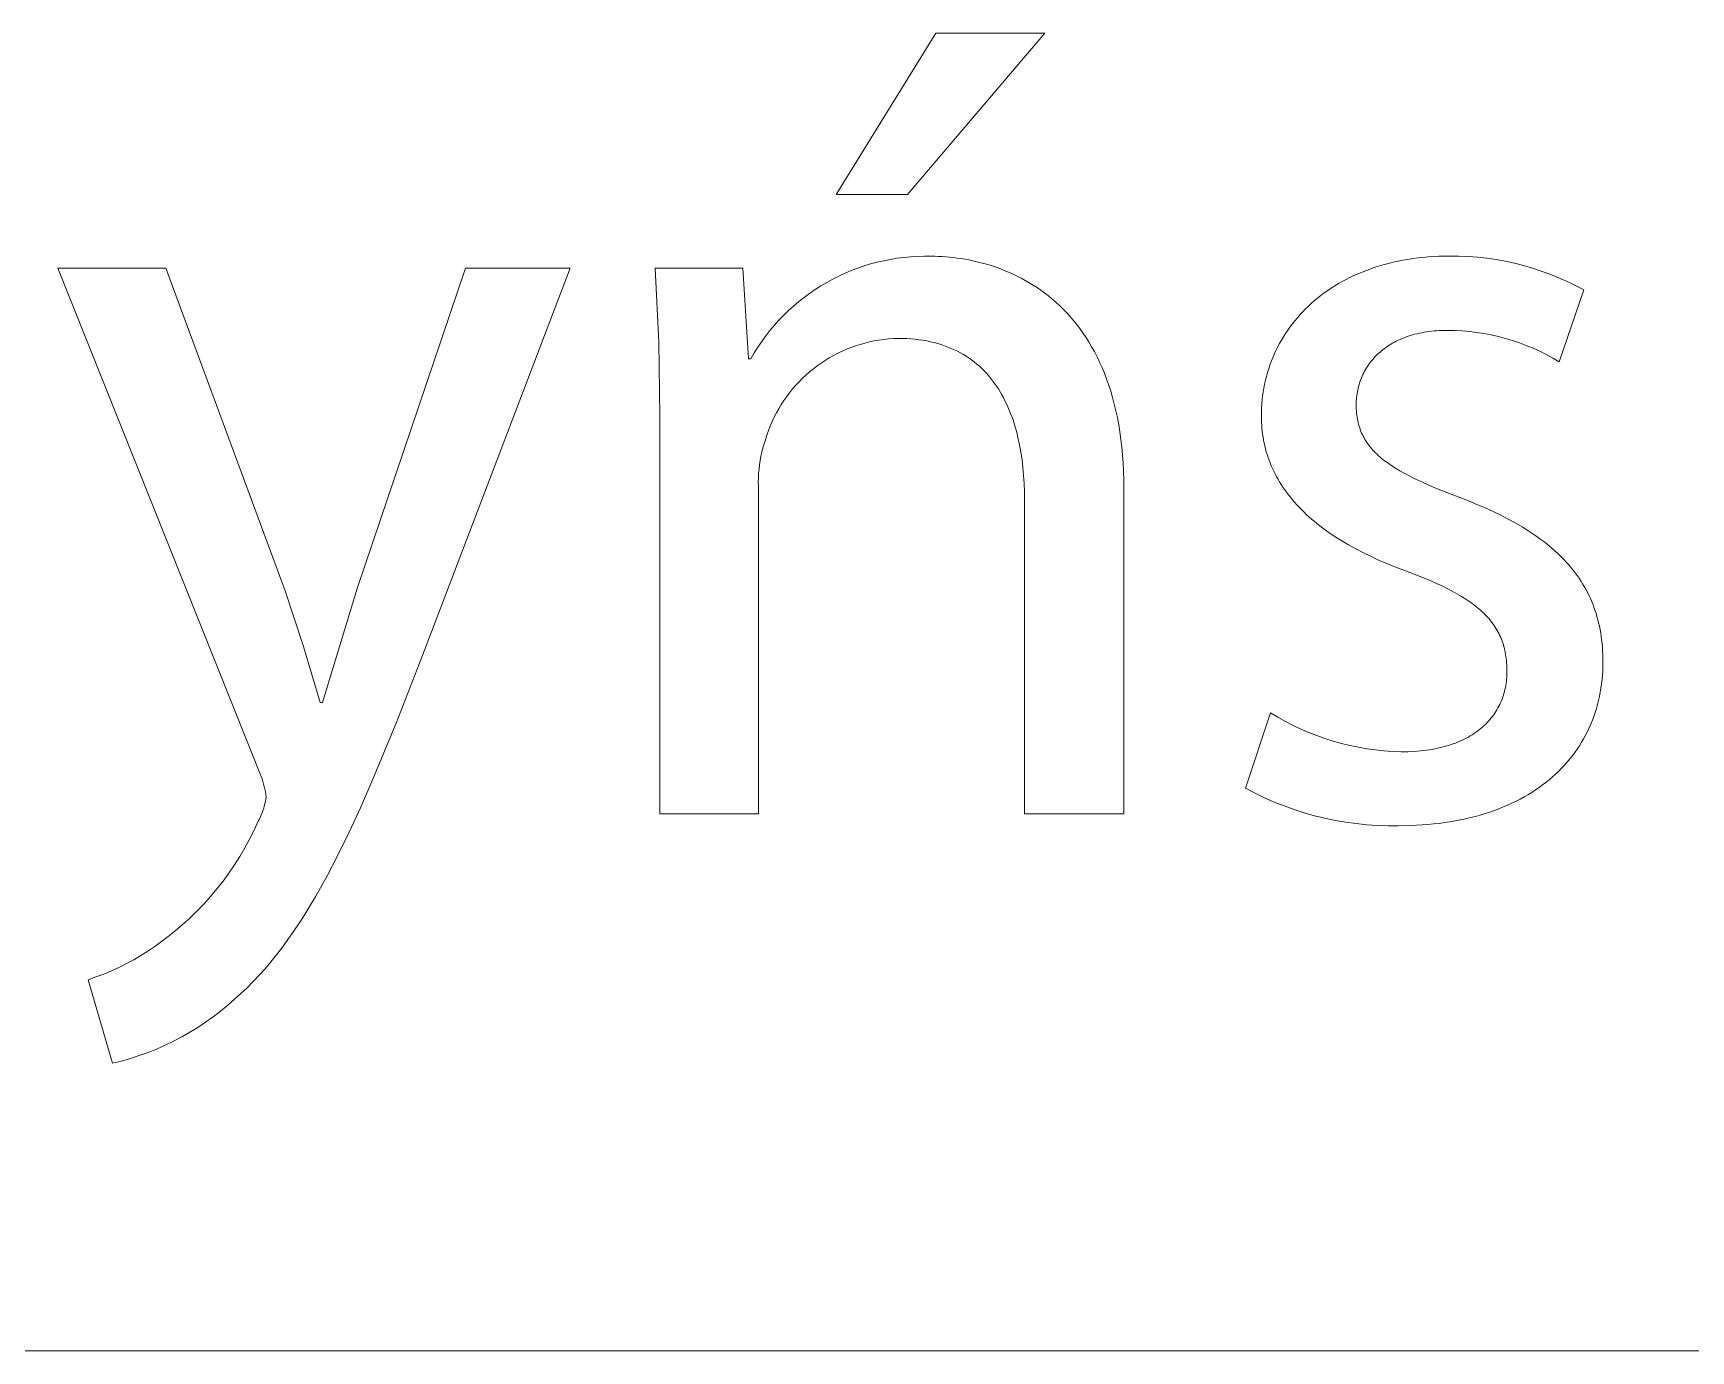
# Model space of a CAD drawing. Header units: millimetres. Extents: x -1656 to 3995, y -637 to 3312.
# Drawn here: x 3167.9 to 3251.1, y -636.5 to -570.4 of the extents above; entities that cross this region are included whole.
import ezdxf

# ---------------------------------------------------------------- set-up
doc = ezdxf.new("R2010")
doc.units = ezdxf.units.MM
doc.header["$MEASUREMENT"] = 0
doc.layers.add('Domyślny', color=7, linetype='Continuous', true_color=0x000000)

msp = doc.modelspace()

# ---------------------------------------------------------------- linework, layer by layer
at = {"layer": 'Domyślny', "color": 18, "lineweight": 15, "true_color": 0x000000}
for p, q in [((3208.238, -578.477), (3213.225, -570.386)), ((3218.701, -570.386), (3211.814, -578.477)), ((3213.225, -570.386), (3218.701, -570.386)), ((3211.814, -578.477), (3208.238, -578.477)), ((3179.265, -607.438), (3169.159, -582.184)), ((3169.159, -582.184), (3174.579, -582.184)), ((3174.579, -582.184), (3180.582, -598.368)), ((3184.195, -598.255), (3189.633, -582.184)), ((3194.883, -582.184), (3187.431, -601.698)), ((3189.633, -582.184), (3194.883, -582.184)), ((3199.325, -585.89), (3199.149, -582.184)), ((3199.149, -582.184), (3203.553, -582.184)), ((3203.553, -582.184), (3203.835, -586.72)), ((3208.675, -582.432), (3208.99, -582.3)), ((3208.99, -582.3), (3209.309, -582.179)), ((3209.309, -582.179), (3209.633, -582.068)), ((3209.633, -582.068), (3209.96, -581.968)), ((3209.96, -581.968), (3210.29, -581.88)), ((3210.29, -581.88), (3210.623, -581.803)), ((3210.623, -581.803), (3210.958, -581.737)), ((3210.958, -581.737), (3211.295, -581.682)), ((3211.295, -581.682), (3211.634, -581.639)), ((3211.634, -581.639), (3211.975, -581.607)), ((3211.975, -581.607), (3212.316, -581.587)), ((3212.316, -581.587), (3212.657, -581.579)), ((3212.657, -581.579), (3212.999, -581.582)), ((3212.999, -581.582), (3213.178, -581.584)), ((3213.178, -581.584), (3213.36, -581.589)), ((3213.36, -581.589), (3213.544, -581.598)), ((3213.544, -581.598), (3213.731, -581.61)), ((3213.731, -581.61), (3213.92, -581.626)), ((3213.92, -581.626), (3214.112, -581.646)), ((3214.112, -581.646), (3214.305, -581.67)), ((3214.305, -581.67), (3214.501, -581.698)), ((3214.501, -581.698), (3214.698, -581.73)), ((3214.698, -581.73), (3214.896, -581.766)), ((3214.896, -581.766), (3215.096, -581.807)), ((3215.096, -581.807), (3215.296, -581.853)), ((3215.296, -581.853), (3215.498, -581.903)), ((3215.498, -581.903), (3215.7, -581.957)), ((3215.7, -581.957), (3215.903, -582.017)), ((3215.903, -582.017), (3216.106, -582.082)), ((3216.106, -582.082), (3216.309, -582.152)), ((3216.309, -582.152), (3216.513, -582.227)), ((3216.513, -582.227), (3216.716, -582.307)), ((3216.716, -582.307), (3216.918, -582.393)), ((3234.42, -582.458), (3234.628, -582.371)), ((3234.628, -582.371), (3234.84, -582.288)), ((3234.84, -582.288), (3235.056, -582.209)), ((3235.056, -582.209), (3235.275, -582.135)), ((3235.275, -582.135), (3235.499, -582.064)), ((3235.499, -582.064), (3235.726, -581.998)), ((3235.726, -581.998), (3235.958, -581.937)), ((3235.958, -581.937), (3236.193, -581.88)), ((3236.193, -581.88), (3236.431, -581.828)), ((3236.431, -581.828), (3236.674, -581.78)), ((3236.674, -581.78), (3236.92, -581.738)), ((3236.92, -581.738), (3237.169, -581.699)), ((3237.169, -581.699), (3237.423, -581.666)), ((3237.423, -581.666), (3237.679, -581.638)), ((3237.679, -581.638), (3237.94, -581.615)), ((3237.94, -581.615), (3238.204, -581.597)), ((3238.204, -581.597), (3238.471, -581.583)), ((3238.471, -581.583), (3238.742, -581.576)), ((3238.742, -581.576), (3239.017, -581.573)), ((3239.017, -581.573), (3239.485, -581.577)), ((3239.485, -581.577), (3239.952, -581.597)), ((3239.952, -581.597), (3240.419, -581.632)), ((3240.419, -581.632), (3240.884, -581.684)), ((3240.884, -581.684), (3241.348, -581.751)), ((3241.348, -581.751), (3241.808, -581.834)), ((3241.808, -581.834), (3242.266, -581.933)), ((3242.266, -581.933), (3242.72, -582.047)), ((3242.72, -582.047), (3243.17, -582.176)), ((3243.17, -582.176), (3243.615, -582.321)), ((3243.615, -582.321), (3244.055, -582.481)), ((3207.177, -583.25), (3207.465, -583.066)), ((3207.465, -583.066), (3207.759, -582.892)), ((3207.759, -582.892), (3208.059, -582.729)), ((3208.059, -582.729), (3208.365, -582.575)), ((3208.365, -582.575), (3208.675, -582.432)), ((3216.918, -582.393), (3217.121, -582.484)), ((3217.121, -582.484), (3217.322, -582.581)), ((3217.322, -582.581), (3217.522, -582.683)), ((3217.522, -582.683), (3217.722, -582.792)), ((3217.722, -582.792), (3217.92, -582.906)), ((3217.92, -582.906), (3218.116, -583.027)), ((3218.116, -583.027), (3218.311, -583.154)), ((3218.311, -583.154), (3218.504, -583.287)), ((3232.9, -583.297), (3233.075, -583.179)), ((3233.075, -583.179), (3233.255, -583.065)), ((3233.255, -583.065), (3233.439, -582.954)), ((3233.439, -582.954), (3233.627, -582.847)), ((3233.627, -582.847), (3233.819, -582.744)), ((3233.819, -582.744), (3234.016, -582.645)), ((3234.016, -582.645), (3234.216, -582.55)), ((3234.216, -582.55), (3234.42, -582.458)), ((3244.055, -582.481), (3244.489, -582.656)), ((3244.489, -582.656), (3244.918, -582.845)), ((3244.918, -582.845), (3245.339, -583.049)), ((3245.339, -583.049), (3245.753, -583.266)), ((3206.091, -584.078), (3206.351, -583.857)), ((3206.351, -583.857), (3206.62, -583.646)), ((3206.62, -583.646), (3206.895, -583.443)), ((3206.895, -583.443), (3207.177, -583.25)), ((3218.504, -583.287), (3218.695, -583.427)), ((3218.695, -583.427), (3218.884, -583.573)), ((3218.884, -583.573), (3219.07, -583.726)), ((3219.07, -583.726), (3219.254, -583.885)), ((3219.254, -583.885), (3219.435, -584.052)), ((3231.934, -584.078), (3232.085, -583.939)), ((3232.085, -583.939), (3232.239, -583.804)), ((3232.239, -583.804), (3232.398, -583.672)), ((3232.398, -583.672), (3232.561, -583.544)), ((3232.561, -583.544), (3232.728, -583.419)), ((3232.728, -583.419), (3232.9, -583.297)), ((3245.753, -583.266), (3244.511, -586.879)), ((3205.127, -585.046), (3205.355, -584.792)), ((3205.355, -584.792), (3205.592, -584.546)), ((3205.592, -584.546), (3205.838, -584.308)), ((3205.838, -584.308), (3206.091, -584.078)), ((3219.435, -584.052), (3219.613, -584.225)), ((3219.613, -584.225), (3219.787, -584.405)), ((3219.787, -584.405), (3219.959, -584.593)), ((3219.959, -584.593), (3220.127, -584.788)), ((3220.127, -584.788), (3220.291, -584.991)), ((3231.125, -584.972), (3231.249, -584.815)), ((3231.249, -584.815), (3231.377, -584.662)), ((3231.377, -584.662), (3231.51, -584.511)), ((3231.51, -584.511), (3231.647, -584.364)), ((3231.647, -584.364), (3231.788, -584.219)), ((3231.788, -584.219), (3231.934, -584.078)), ((3204.495, -585.853), (3204.696, -585.577)), ((3204.696, -585.577), (3204.907, -585.308)), ((3204.907, -585.308), (3205.127, -585.046)), ((3211.343, -585.703), (3211.101, -585.712)), ((3211.561, -585.706), (3211.343, -585.703)), ((3211.775, -585.714), (3211.561, -585.706)), ((3220.291, -584.991), (3220.452, -585.201)), ((3220.452, -585.201), (3220.608, -585.418)), ((3220.608, -585.418), (3220.761, -585.644)), ((3220.761, -585.644), (3220.908, -585.877)), ((3230.575, -585.793), (3230.676, -585.624)), ((3230.676, -585.624), (3230.781, -585.457)), ((3230.781, -585.457), (3230.891, -585.292)), ((3230.891, -585.292), (3231.006, -585.131)), ((3231.006, -585.131), (3231.125, -584.972)), ((3236.734, -585.671), (3236.633, -585.712)), ((3236.837, -585.632), (3236.734, -585.671)), ((3236.943, -585.595), (3236.837, -585.632)), ((3237.05, -585.561), (3236.943, -585.595)), ((3237.16, -585.528), (3237.05, -585.561)), ((3237.271, -585.497), (3237.16, -585.528)), ((3237.385, -585.469), (3237.271, -585.497)), ((3237.5, -585.442), (3237.385, -585.469)), ((3237.618, -585.418), (3237.5, -585.442)), ((3237.737, -585.396), (3237.618, -585.418)), ((3237.859, -585.376), (3237.737, -585.396)), ((3237.983, -585.358), (3237.859, -585.376)), ((3238.108, -585.342), (3237.983, -585.358)), ((3238.236, -585.329), (3238.108, -585.342)), ((3238.365, -585.318), (3238.236, -585.329)), ((3238.497, -585.31), (3238.365, -585.318)), ((3238.631, -585.304), (3238.497, -585.31)), ((3238.766, -585.3), (3238.631, -585.304)), ((3238.904, -585.299), (3238.766, -585.3)), ((3239.272, -585.305), (3238.904, -585.299)), ((3239.641, -585.324), (3239.272, -585.305)), ((3240.008, -585.355), (3239.641, -585.324)), ((3240.374, -585.399), (3240.008, -585.355)), ((3240.739, -585.456), (3240.374, -585.399)), ((3241.101, -585.525), (3240.739, -585.456)), ((3241.46, -585.607), (3241.101, -585.525)), ((3241.817, -585.7), (3241.46, -585.607)), ((3242.17, -585.807), (3241.817, -585.7)), ((3199.375, -589.599), (3199.325, -585.89)), ((3203.948, -586.72), (3204.12, -586.424)), ((3204.12, -586.424), (3204.303, -586.135)), ((3204.303, -586.135), (3204.495, -585.853)), ((3208.309, -586.448), (3208.094, -586.56)), ((3208.528, -586.343), (3208.309, -586.448)), ((3208.75, -586.246), (3208.528, -586.343)), ((3208.975, -586.157), (3208.75, -586.246)), ((3209.203, -586.075), (3208.975, -586.157)), ((3209.434, -586.002), (3209.203, -586.075)), ((3209.667, -585.936), (3209.434, -586.002)), ((3209.902, -585.878), (3209.667, -585.936)), ((3210.14, -585.829), (3209.902, -585.878)), ((3210.378, -585.787), (3210.14, -585.829)), ((3210.618, -585.754), (3210.378, -585.787)), ((3210.859, -585.729), (3210.618, -585.754)), ((3211.101, -585.712), (3210.859, -585.729)), ((3211.985, -585.727), (3211.775, -585.714)), ((3212.19, -585.746), (3211.985, -585.727)), ((3212.39, -585.769), (3212.19, -585.746)), ((3212.587, -585.798), (3212.39, -585.769)), ((3212.779, -585.832), (3212.587, -585.798)), ((3212.966, -585.87), (3212.779, -585.832)), ((3213.15, -585.914), (3212.966, -585.87)), ((3213.329, -585.962), (3213.15, -585.914)), ((3213.504, -586.015), (3213.329, -585.962)), ((3213.675, -586.073), (3213.504, -586.015)), ((3213.842, -586.135), (3213.675, -586.073)), ((3214.005, -586.202), (3213.842, -586.135)), ((3214.164, -586.273), (3214.005, -586.202)), ((3214.319, -586.348), (3214.164, -586.273)), ((3214.47, -586.428), (3214.319, -586.348)), ((3214.616, -586.512), (3214.47, -586.428)), ((3214.759, -586.601), (3214.616, -586.512)), ((3220.908, -585.877), (3221.052, -586.119)), ((3221.052, -586.119), (3221.19, -586.368)), ((3221.19, -586.368), (3221.323, -586.626)), ((3230.14, -586.676), (3230.218, -586.495)), ((3230.218, -586.495), (3230.3, -586.316)), ((3230.3, -586.316), (3230.387, -586.139)), ((3230.387, -586.139), (3230.478, -585.965)), ((3230.478, -585.965), (3230.575, -585.793)), ((3235.369, -586.532), (3235.302, -586.6)), ((3235.438, -586.466), (3235.369, -586.532)), ((3235.509, -586.402), (3235.438, -586.466)), ((3235.583, -586.339), (3235.509, -586.402)), ((3235.659, -586.278), (3235.583, -586.339)), ((3235.737, -586.218), (3235.659, -586.278)), ((3235.817, -586.159), (3235.737, -586.218)), ((3235.899, -586.103), (3235.817, -586.159)), ((3235.983, -586.048), (3235.899, -586.103)), ((3236.07, -585.994), (3235.983, -586.048)), ((3236.158, -585.943), (3236.07, -585.994)), ((3236.249, -585.893), (3236.158, -585.943)), ((3236.342, -585.845), (3236.249, -585.893)), ((3236.437, -585.799), (3236.342, -585.845)), ((3236.534, -585.754), (3236.437, -585.799)), ((3236.633, -585.712), (3236.534, -585.754)), ((3242.519, -585.925), (3242.17, -585.807)), ((3242.865, -586.055), (3242.519, -585.925)), ((3243.205, -586.197), (3242.865, -586.055)), ((3243.54, -586.351), (3243.205, -586.197)), ((3243.87, -586.516), (3243.54, -586.351)), ((3244.194, -586.692), (3243.87, -586.516)), ((3203.835, -586.72), (3203.948, -586.72)), ((3207.084, -587.226), (3206.896, -587.38)), ((3207.277, -587.079), (3207.084, -587.226)), ((3207.474, -586.939), (3207.277, -587.079)), ((3207.676, -586.806), (3207.474, -586.939)), ((3207.883, -586.679), (3207.676, -586.806)), ((3208.094, -586.56), (3207.883, -586.679)), ((3214.899, -586.693), (3214.759, -586.601)), ((3215.034, -586.79), (3214.899, -586.693)), ((3215.165, -586.89), (3215.034, -586.79)), ((3215.293, -586.994), (3215.165, -586.89)), ((3215.417, -587.103), (3215.293, -586.994)), ((3215.537, -587.214), (3215.417, -587.103)), ((3215.654, -587.33), (3215.537, -587.214)), ((3215.767, -587.449), (3215.654, -587.33)), ((3221.323, -586.626), (3221.452, -586.892)), ((3221.452, -586.892), (3221.575, -587.166)), ((3221.575, -587.166), (3221.692, -587.449)), ((3229.879, -587.42), (3229.937, -587.231)), ((3229.937, -587.231), (3230, -587.044)), ((3230, -587.044), (3230.068, -586.859)), ((3230.068, -586.859), (3230.14, -586.676)), ((3234.751, -587.346), (3234.709, -587.427)), ((3234.796, -587.266), (3234.751, -587.346)), ((3234.844, -587.187), (3234.796, -587.266)), ((3234.893, -587.109), (3234.844, -587.187)), ((3234.945, -587.033), (3234.893, -587.109)), ((3234.999, -586.957), (3234.945, -587.033)), ((3235.055, -586.883), (3234.999, -586.957)), ((3235.113, -586.81), (3235.055, -586.883)), ((3235.174, -586.739), (3235.113, -586.81)), ((3235.237, -586.669), (3235.174, -586.739)), ((3235.302, -586.6), (3235.237, -586.669)), ((3244.511, -586.879), (3244.194, -586.692)), ((3206.202, -588.055), (3206.043, -588.238)), ((3206.367, -587.877), (3206.202, -588.055)), ((3206.538, -587.705), (3206.367, -587.877)), ((3206.714, -587.539), (3206.538, -587.705)), ((3206.896, -587.38), (3206.714, -587.539)), ((3215.876, -587.572), (3215.767, -587.449)), ((3215.982, -587.699), (3215.876, -587.572)), ((3216.084, -587.828), (3215.982, -587.699)), ((3216.183, -587.961), (3216.084, -587.828)), ((3216.278, -588.098), (3216.183, -587.961)), ((3216.37, -588.238), (3216.278, -588.098)), ((3221.692, -587.449), (3221.804, -587.741)), ((3221.804, -587.741), (3221.91, -588.041)), ((3221.91, -588.041), (3222.009, -588.35)), ((3229.663, -588.392), (3229.696, -588.195)), ((3229.696, -588.195), (3229.734, -587.999)), ((3229.734, -587.999), (3229.778, -587.804)), ((3229.778, -587.804), (3229.826, -587.611)), ((3229.826, -587.611), (3229.879, -587.42)), ((3234.426, -588.203), (3234.406, -588.294)), ((3234.448, -588.113), (3234.426, -588.203)), ((3234.473, -588.024), (3234.448, -588.113)), ((3234.5, -587.936), (3234.473, -588.024)), ((3234.529, -587.849), (3234.5, -587.936)), ((3234.56, -587.763), (3234.529, -587.849)), ((3234.594, -587.677), (3234.56, -587.763)), ((3234.63, -587.593), (3234.594, -587.677)), ((3234.668, -587.51), (3234.63, -587.593)), ((3234.709, -587.427), (3234.668, -587.51)), ((3205.474, -589.022), (3205.349, -589.229)), ((3205.606, -588.819), (3205.474, -589.022)), ((3205.746, -588.62), (3205.606, -588.819)), ((3205.891, -588.427), (3205.746, -588.62)), ((3206.043, -588.238), (3205.891, -588.427)), ((3216.458, -588.38), (3216.37, -588.238)), ((3216.543, -588.526), (3216.458, -588.38)), ((3216.625, -588.675), (3216.543, -588.526)), ((3216.703, -588.827), (3216.625, -588.675)), ((3216.778, -588.982), (3216.703, -588.827)), ((3216.85, -589.139), (3216.778, -588.982)), ((3222.009, -588.35), (3222.103, -588.669)), ((3222.103, -588.669), (3222.19, -588.996)), ((3222.19, -588.996), (3222.271, -589.333)), ((3229.58, -589.198), (3229.593, -588.994)), ((3229.593, -588.994), (3229.611, -588.792)), ((3229.611, -588.792), (3229.635, -588.591)), ((3229.635, -588.591), (3229.663, -588.392)), ((3234.332, -588.948), (3234.331, -589.044)), ((3234.336, -588.852), (3234.332, -588.948)), ((3234.342, -588.758), (3234.336, -588.852)), ((3234.35, -588.663), (3234.342, -588.758)), ((3234.36, -588.57), (3234.35, -588.663)), ((3234.373, -588.477), (3234.36, -588.57)), ((3234.389, -588.385), (3234.373, -588.477)), ((3234.406, -588.294), (3234.389, -588.385)), ((3199.375, -609.564), (3199.375, -589.599)), ((3205.121, -589.656), (3205.018, -589.876)), ((3205.231, -589.441), (3205.121, -589.656)), ((3205.349, -589.229), (3205.231, -589.441)), ((3216.919, -589.3), (3216.85, -589.139)), ((3216.984, -589.463), (3216.919, -589.3)), ((3217.046, -589.628), (3216.984, -589.463)), ((3217.105, -589.796), (3217.046, -589.628)), ((3217.161, -589.967), (3217.105, -589.796)), ((3222.271, -589.333), (3222.344, -589.679)), ((3222.344, -589.679), (3222.411, -590.034)), ((3229.57, -589.608), (3229.573, -589.402)), ((3229.572, -589.761), (3229.57, -589.608)), ((3229.577, -589.913), (3229.572, -589.761)), ((3229.573, -589.402), (3229.58, -589.198)), ((3234.331, -589.044), (3234.332, -589.148)), ((3234.332, -589.148), (3234.336, -589.252)), ((3234.336, -589.252), (3234.342, -589.353)), ((3234.342, -589.353), (3234.35, -589.453)), ((3234.35, -589.453), (3234.361, -589.551)), ((3234.361, -589.551), (3234.374, -589.648)), ((3234.374, -589.648), (3234.389, -589.743)), ((3234.389, -589.743), (3234.407, -589.836)), ((3234.407, -589.836), (3234.428, -589.928)), ((3204.754, -590.553), (3204.682, -590.784)), ((3204.834, -590.324), (3204.754, -590.553)), ((3204.922, -590.098), (3204.834, -590.324)), ((3205.018, -589.876), (3204.922, -590.098)), ((3217.214, -590.14), (3217.161, -589.967)), ((3217.264, -590.315), (3217.214, -590.14)), ((3217.311, -590.493), (3217.264, -590.315)), ((3217.355, -590.673), (3217.311, -590.493)), ((3217.435, -591.039), (3217.355, -590.673)), ((3222.411, -590.034), (3222.471, -590.399)), ((3222.471, -590.399), (3222.523, -590.774)), ((3229.585, -590.065), (3229.577, -589.913)), ((3229.597, -590.215), (3229.585, -590.065)), ((3229.613, -590.365), (3229.597, -590.215)), ((3229.632, -590.514), (3229.613, -590.365)), ((3229.654, -590.662), (3229.632, -590.514)), ((3229.68, -590.809), (3229.654, -590.662)), ((3234.428, -589.928), (3234.451, -590.018)), ((3234.451, -590.018), (3234.476, -590.107)), ((3234.476, -590.107), (3234.504, -590.195)), ((3234.504, -590.195), (3234.534, -590.281)), ((3234.534, -590.281), (3234.567, -590.366)), ((3234.567, -590.366), (3234.602, -590.45)), ((3234.602, -590.45), (3234.64, -590.532)), ((3234.64, -590.532), (3234.68, -590.613)), ((3234.68, -590.613), (3234.723, -590.693)), ((3234.723, -590.693), (3234.768, -590.772)), ((3204.502, -591.406), (3204.456, -591.616)), ((3204.555, -591.197), (3204.502, -591.406)), ((3204.615, -590.989), (3204.555, -591.197)), ((3204.682, -590.784), (3204.615, -590.989)), ((3217.503, -591.413), (3217.435, -591.039)), ((3217.559, -591.795), (3217.503, -591.413)), ((3222.523, -590.774), (3222.567, -591.158)), ((3222.567, -591.158), (3222.604, -591.552)), ((3229.709, -590.955), (3229.68, -590.809)), ((3229.742, -591.1), (3229.709, -590.955)), ((3229.778, -591.244), (3229.742, -591.1)), ((3229.818, -591.388), (3229.778, -591.244)), ((3229.861, -591.53), (3229.818, -591.388)), ((3229.907, -591.672), (3229.861, -591.53)), ((3234.768, -590.772), (3234.815, -590.849)), ((3234.815, -590.849), (3234.866, -590.926)), ((3234.866, -590.926), (3234.918, -591.001)), ((3234.918, -591.001), (3234.974, -591.076)), ((3234.974, -591.076), (3235.032, -591.149)), ((3235.032, -591.149), (3235.092, -591.222)), ((3235.092, -591.222), (3235.155, -591.293)), ((3235.155, -591.293), (3235.22, -591.364)), ((3235.22, -591.364), (3235.289, -591.434)), ((3235.289, -591.434), (3235.359, -591.503)), ((3235.359, -591.503), (3235.433, -591.572)), ((3204.358, -592.256), (3204.339, -592.471)), ((3204.384, -592.042), (3204.358, -592.256)), ((3204.416, -591.828), (3204.384, -592.042)), ((3204.456, -591.616), (3204.416, -591.828)), ((3217.605, -592.183), (3217.559, -591.795)), ((3217.64, -592.578), (3217.605, -592.183)), ((3222.604, -591.552), (3222.633, -591.956)), ((3222.633, -591.956), (3222.654, -592.371)), ((3229.957, -591.812), (3229.907, -591.672)), ((3230.011, -591.952), (3229.957, -591.812)), ((3230.068, -592.091), (3230.011, -591.952)), ((3230.129, -592.228), (3230.068, -592.091)), ((3230.193, -592.365), (3230.129, -592.228)), ((3235.433, -591.572), (3235.508, -591.639)), ((3235.508, -591.639), (3235.587, -591.706)), ((3235.587, -591.706), (3235.668, -591.772)), ((3235.668, -591.772), (3235.752, -591.838)), ((3235.752, -591.838), (3235.838, -591.903)), ((3235.838, -591.903), (3235.927, -591.968)), ((3235.927, -591.968), (3236.113, -592.095)), ((3236.113, -592.095), (3236.31, -592.221)), ((3236.31, -592.221), (3236.518, -592.345)), ((3236.518, -592.345), (3236.736, -592.468)), ((3204.327, -592.686), (3204.322, -592.902)), ((3204.322, -592.902), (3204.324, -593.118)), ((3204.324, -593.118), (3204.324, -609.564)), ((3204.339, -592.471), (3204.327, -592.686)), ((3217.665, -592.978), (3217.64, -592.578)), ((3217.68, -593.384), (3217.665, -592.978)), ((3222.654, -592.371), (3222.667, -592.796)), ((3222.667, -592.796), (3222.671, -593.23)), ((3230.261, -592.501), (3230.193, -592.365)), ((3230.332, -592.636), (3230.261, -592.501)), ((3230.406, -592.769), (3230.332, -592.636)), ((3230.485, -592.902), (3230.406, -592.769)), ((3230.566, -593.034), (3230.485, -592.902)), ((3230.652, -593.164), (3230.566, -593.034)), ((3230.74, -593.294), (3230.652, -593.164)), ((3236.736, -592.468), (3236.965, -592.59)), ((3236.965, -592.59), (3237.205, -592.711)), ((3237.205, -592.711), (3237.718, -592.953)), ((3237.718, -592.953), (3238.275, -593.195)), ((3217.685, -593.795), (3217.68, -593.384)), ((3217.685, -609.564), (3217.685, -593.795)), ((3222.671, -593.23), (3222.671, -609.564)), ((3230.833, -593.422), (3230.74, -593.294)), ((3230.929, -593.55), (3230.833, -593.422)), ((3231.028, -593.676), (3230.929, -593.55)), ((3231.131, -593.802), (3231.028, -593.676)), ((3231.238, -593.926), (3231.131, -593.802)), ((3231.348, -594.049), (3231.238, -593.926)), ((3238.275, -593.195), (3238.877, -593.441)), ((3238.877, -593.441), (3239.525, -593.691)), ((3239.525, -593.691), (3239.964, -593.861)), ((3239.964, -593.861), (3240.39, -594.034)), ((3231.462, -594.171), (3231.348, -594.049)), ((3231.58, -594.292), (3231.462, -594.171)), ((3231.701, -594.412), (3231.58, -594.292)), ((3231.825, -594.531), (3231.701, -594.412)), ((3231.953, -594.648), (3231.825, -594.531)), ((3232.085, -594.765), (3231.953, -594.648)), ((3232.221, -594.88), (3232.085, -594.765)), ((3240.39, -594.034), (3240.802, -594.211)), ((3240.802, -594.211), (3241.2, -594.392)), ((3241.2, -594.392), (3241.585, -594.578)), ((3241.585, -594.578), (3241.956, -594.768)), ((3241.956, -594.768), (3242.313, -594.962)), ((3232.36, -594.994), (3232.221, -594.88)), ((3232.649, -595.219), (3232.36, -594.994)), ((3232.952, -595.438), (3232.649, -595.219)), ((3233.27, -595.654), (3232.952, -595.438)), ((3233.603, -595.864), (3233.27, -595.654)), ((3242.313, -594.962), (3242.656, -595.162)), ((3242.656, -595.162), (3242.986, -595.367)), ((3242.986, -595.367), (3243.301, -595.577)), ((3243.301, -595.577), (3243.603, -595.792)), ((3233.95, -596.069), (3233.603, -595.864)), ((3234.312, -596.269), (3233.95, -596.069)), ((3234.689, -596.464), (3234.312, -596.269)), ((3235.081, -596.654), (3234.689, -596.464)), ((3243.603, -595.792), (3243.749, -595.902)), ((3243.749, -595.902), (3243.891, -596.013)), ((3243.891, -596.013), (3244.03, -596.126)), ((3244.03, -596.126), (3244.165, -596.24)), ((3244.165, -596.24), (3244.297, -596.356)), ((3244.297, -596.356), (3244.426, -596.473)), ((3244.426, -596.473), (3244.55, -596.592)), ((3235.487, -596.839), (3235.081, -596.654)), ((3235.909, -597.018), (3235.487, -596.839)), ((3236.345, -597.192), (3235.909, -597.018)), ((3236.796, -597.361), (3236.345, -597.192)), ((3244.55, -596.592), (3244.672, -596.713)), ((3244.672, -596.713), (3244.79, -596.835)), ((3244.79, -596.835), (3244.904, -596.959)), ((3244.904, -596.959), (3245.015, -597.084)), ((3245.015, -597.084), (3245.123, -597.211)), ((3245.123, -597.211), (3245.227, -597.34)), ((3245.227, -597.34), (3245.327, -597.471)), ((3237.461, -597.615), (3236.796, -597.361)), ((3238.074, -597.869), (3237.461, -597.615)), ((3238.361, -597.996), (3238.074, -597.869)), ((3238.636, -598.125), (3238.361, -597.996)), ((3238.899, -598.254), (3238.636, -598.125)), ((3245.327, -597.471), (3245.424, -597.603)), ((3245.424, -597.603), (3245.517, -597.737)), ((3245.517, -597.737), (3245.607, -597.873)), ((3245.607, -597.873), (3245.694, -598.011)), ((3245.694, -598.011), (3245.777, -598.151)), ((3245.777, -598.151), (3245.856, -598.292)), ((3180.582, -598.368), (3181.503, -601.157)), ((3182.445, -603.975), (3184.195, -598.255)), ((3239.149, -598.384), (3238.899, -598.254)), ((3239.387, -598.516), (3239.149, -598.384)), ((3239.613, -598.65), (3239.387, -598.516)), ((3239.828, -598.785), (3239.613, -598.65)), ((3240.03, -598.922), (3239.828, -598.785)), ((3240.128, -598.991), (3240.03, -598.922)), ((3240.222, -599.061), (3240.128, -598.991)), ((3245.856, -598.292), (3245.932, -598.436)), ((3245.932, -598.436), (3246.005, -598.581)), ((3246.005, -598.581), (3246.074, -598.728)), ((3246.074, -598.728), (3246.139, -598.878)), ((3246.139, -598.878), (3246.201, -599.029)), ((3240.313, -599.132), (3240.222, -599.061)), ((3240.402, -599.203), (3240.313, -599.132)), ((3240.488, -599.275), (3240.402, -599.203)), ((3240.571, -599.347), (3240.488, -599.275)), ((3240.651, -599.42), (3240.571, -599.347)), ((3240.729, -599.494), (3240.651, -599.42)), ((3240.804, -599.569), (3240.729, -599.494)), ((3240.876, -599.645), (3240.804, -599.569)), ((3240.946, -599.721), (3240.876, -599.645)), ((3241.013, -599.798), (3240.946, -599.721)), ((3241.077, -599.876), (3241.013, -599.798)), ((3246.201, -599.029), (3246.259, -599.182)), ((3246.259, -599.182), (3246.314, -599.338)), ((3246.314, -599.338), (3246.366, -599.495)), ((3246.366, -599.495), (3246.413, -599.655)), ((3246.413, -599.655), (3246.458, -599.817)), ((3246.458, -599.817), (3246.498, -599.981)), ((3241.139, -599.955), (3241.077, -599.876)), ((3241.198, -600.035), (3241.139, -599.955)), ((3241.255, -600.115), (3241.198, -600.035)), ((3241.309, -600.197), (3241.255, -600.115)), ((3241.36, -600.28), (3241.309, -600.197)), ((3241.409, -600.364), (3241.36, -600.28)), ((3241.456, -600.448), (3241.409, -600.364)), ((3241.5, -600.534), (3241.456, -600.448)), ((3241.541, -600.621), (3241.5, -600.534)), ((3241.581, -600.709), (3241.541, -600.621)), ((3246.498, -599.981), (3246.536, -600.147)), ((3246.536, -600.147), (3246.569, -600.315)), ((3246.569, -600.315), (3246.599, -600.486)), ((3246.599, -600.486), (3246.626, -600.659)), ((3246.626, -600.659), (3246.649, -600.834)), ((3181.503, -601.157), (3182.332, -603.975)), ((3241.618, -600.798), (3241.581, -600.709)), ((3241.652, -600.889), (3241.618, -600.798)), ((3241.684, -600.98), (3241.652, -600.889)), ((3241.714, -601.073), (3241.684, -600.98)), ((3241.741, -601.167), (3241.714, -601.073)), ((3241.766, -601.263), (3241.741, -601.167)), ((3241.789, -601.359), (3241.766, -601.263)), ((3241.81, -601.457), (3241.789, -601.359)), ((3241.828, -601.557), (3241.81, -601.457)), ((3246.649, -600.834), (3246.669, -601.011)), ((3246.669, -601.011), (3246.685, -601.191)), ((3246.685, -601.191), (3246.697, -601.373)), ((3246.697, -601.373), (3246.706, -601.557)), ((3187.431, -601.698), (3186.14, -605.016)), ((3241.844, -601.658), (3241.828, -601.557)), ((3241.858, -601.76), (3241.844, -601.658)), ((3241.869, -601.863), (3241.858, -601.76)), ((3241.879, -601.969), (3241.869, -601.863)), ((3241.886, -602.075), (3241.879, -601.969)), ((3241.892, -602.183), (3241.886, -602.075)), ((3241.895, -602.293), (3241.892, -602.183)), ((3241.896, -602.404), (3241.895, -602.293)), ((3246.71, -602.158), (3246.702, -602.379)), ((3246.706, -601.557), (3246.711, -601.744)), ((3246.713, -601.934), (3246.71, -602.158)), ((3246.711, -601.744), (3246.713, -601.934)), ((3241.816, -603.221), (3241.835, -603.122)), ((3241.835, -603.122), (3241.851, -603.021)), ((3241.851, -603.021), (3241.865, -602.92)), ((3241.865, -602.92), (3241.876, -602.819)), ((3241.876, -602.819), (3241.884, -602.716)), ((3241.884, -602.716), (3241.891, -602.613)), ((3241.891, -602.613), (3241.894, -602.509)), ((3241.894, -602.509), (3241.896, -602.404)), ((3246.645, -603.032), (3246.615, -603.245)), ((3246.669, -602.817), (3246.645, -603.032)), ((3246.688, -602.599), (3246.669, -602.817)), ((3246.702, -602.379), (3246.688, -602.599)), ((3182.332, -603.975), (3182.445, -603.975)), ((3241.533, -604.071), (3241.575, -603.981)), ((3241.575, -603.981), (3241.614, -603.89)), ((3241.614, -603.89), (3241.65, -603.797)), ((3241.65, -603.797), (3241.684, -603.704)), ((3241.684, -603.704), (3241.716, -603.609)), ((3241.716, -603.609), (3241.744, -603.513)), ((3241.744, -603.513), (3241.771, -603.417)), ((3241.771, -603.417), (3241.795, -603.319)), ((3241.795, -603.319), (3241.816, -603.221)), ((3246.493, -603.871), (3246.441, -604.075)), ((3246.539, -603.665), (3246.493, -603.871)), ((3246.579, -603.456), (3246.539, -603.665)), ((3246.615, -603.245), (3246.579, -603.456)), ((3228.78, -608.275), (3230.022, -604.493)), ((3230.022, -604.493), (3230.394, -604.715)), ((3230.394, -604.715), (3230.773, -604.924)), ((3240.974, -604.904), (3241.042, -604.827)), ((3241.042, -604.827), (3241.107, -604.748)), ((3241.107, -604.748), (3241.169, -604.668)), ((3241.169, -604.668), (3241.229, -604.587)), ((3241.229, -604.587), (3241.286, -604.504)), ((3241.286, -604.504), (3241.341, -604.42)), ((3241.341, -604.42), (3241.393, -604.335)), ((3241.393, -604.335), (3241.442, -604.248)), ((3241.442, -604.248), (3241.489, -604.16)), ((3241.489, -604.16), (3241.533, -604.071)), ((3246.256, -604.671), (3246.184, -604.864)), ((3246.323, -604.474), (3246.256, -604.671)), ((3246.385, -604.276), (3246.323, -604.474)), ((3246.441, -604.075), (3246.385, -604.276)), ((3186.14, -605.016), (3184.932, -607.934)), ((3230.773, -604.924), (3231.159, -605.121)), ((3231.159, -605.121), (3231.551, -605.305)), ((3231.551, -605.305), (3231.95, -605.476)), ((3231.95, -605.476), (3232.353, -605.634)), ((3232.353, -605.634), (3232.762, -605.778)), ((3239.958, -605.705), (3240.057, -605.648)), ((3240.057, -605.648), (3240.154, -605.589)), ((3240.154, -605.589), (3240.248, -605.528)), ((3240.248, -605.528), (3240.339, -605.465)), ((3240.339, -605.465), (3240.428, -605.401)), ((3240.428, -605.401), (3240.514, -605.335)), ((3240.514, -605.335), (3240.597, -605.267)), ((3240.597, -605.267), (3240.678, -605.197)), ((3240.678, -605.197), (3240.756, -605.126)), ((3240.756, -605.126), (3240.831, -605.054)), ((3240.831, -605.054), (3240.904, -604.98)), ((3240.904, -604.98), (3240.974, -604.904)), ((3245.843, -605.611), (3245.745, -605.79)), ((3245.936, -605.428), (3245.843, -605.611)), ((3246.024, -605.243), (3245.936, -605.428)), ((3246.106, -605.055), (3246.024, -605.243)), ((3246.184, -604.864), (3246.106, -605.055)), ((3232.762, -605.778), (3233.175, -605.909)), ((3233.175, -605.909), (3233.592, -606.026)), ((3233.592, -606.026), (3234.013, -606.129)), ((3234.013, -606.129), (3234.437, -606.218)), ((3234.437, -606.218), (3234.864, -606.293)), ((3234.864, -606.293), (3235.293, -606.353)), ((3235.293, -606.353), (3235.724, -606.4)), ((3235.724, -606.4), (3236.156, -606.432)), ((3236.156, -606.432), (3236.589, -606.45)), ((3236.589, -606.45), (3236.922, -606.445)), ((3236.922, -606.445), (3237.244, -606.429)), ((3237.244, -606.429), (3237.555, -606.403)), ((3237.555, -606.403), (3237.706, -606.387)), ((3237.706, -606.387), (3237.854, -606.368)), ((3237.854, -606.368), (3238, -606.347)), ((3238, -606.347), (3238.143, -606.323)), ((3238.143, -606.323), (3238.283, -606.297)), ((3238.283, -606.297), (3238.42, -606.268)), ((3238.42, -606.268), (3238.555, -606.238)), ((3238.555, -606.238), (3238.687, -606.205)), ((3238.687, -606.205), (3238.816, -606.17)), ((3238.816, -606.17), (3238.942, -606.133)), ((3238.942, -606.133), (3239.066, -606.093)), ((3239.066, -606.093), (3239.187, -606.052)), ((3239.187, -606.052), (3239.305, -606.008)), ((3239.305, -606.008), (3239.421, -605.963)), ((3239.421, -605.963), (3239.534, -605.915)), ((3239.534, -605.915), (3239.644, -605.865)), ((3239.644, -605.865), (3239.751, -605.814)), ((3239.751, -605.814), (3239.856, -605.76)), ((3239.856, -605.76), (3239.958, -605.705)), ((3245.303, -606.48), (3245.18, -606.644)), ((3245.421, -606.312), (3245.303, -606.48)), ((3245.534, -606.141), (3245.421, -606.312)), ((3245.642, -605.967), (3245.534, -606.141)), ((3245.745, -605.79), (3245.642, -605.967)), ((3244.639, -607.271), (3244.491, -607.42)), ((3244.781, -607.119), (3244.639, -607.271)), ((3244.919, -606.964), (3244.781, -607.119)), ((3245.052, -606.806), (3244.919, -606.964)), ((3245.18, -606.644), (3245.052, -606.806)), ((3179.319, -607.56), (3179.265, -607.438)), ((3179.37, -607.683), (3179.319, -607.56)), ((3179.416, -607.808), (3179.37, -607.683)), ((3179.458, -607.935), (3179.416, -607.808)), ((3179.496, -608.063), (3179.458, -607.935)), ((3179.53, -608.192), (3179.496, -608.063)), ((3184.932, -607.934), (3184.351, -609.253)), ((3243.682, -608.111), (3243.506, -608.238)), ((3243.853, -607.98), (3243.682, -608.111)), ((3244.02, -607.845), (3243.853, -607.98)), ((3244.182, -607.707), (3244.02, -607.845)), ((3244.339, -607.565), (3244.182, -607.707)), ((3244.491, -607.42), (3244.339, -607.565)), ((3179.56, -608.322), (3179.53, -608.192)), ((3179.558, -609.059), (3179.583, -608.946)), ((3179.585, -608.453), (3179.56, -608.322)), ((3179.583, -608.946), (3179.605, -608.832)), ((3179.606, -608.585), (3179.585, -608.453)), ((3179.605, -608.832), (3179.622, -608.717)), ((3179.622, -608.717), (3179.606, -608.585)), ((3229.252, -608.523), (3228.78, -608.275)), ((3229.732, -608.754), (3229.252, -608.523)), ((3230.22, -608.968), (3229.732, -608.754)), ((3230.715, -609.165), (3230.22, -608.968)), ((3242.351, -608.925), (3242.143, -609.026)), ((3242.555, -608.82), (3242.351, -608.925)), ((3242.755, -608.712), (3242.555, -608.82)), ((3242.949, -608.599), (3242.755, -608.712)), ((3243.139, -608.482), (3242.949, -608.599)), ((3243.325, -608.362), (3243.139, -608.482)), ((3243.506, -608.238), (3243.325, -608.362)), ((3179.227, -609.922), (3179.281, -609.819)), ((3179.281, -609.819), (3179.331, -609.715)), ((3179.331, -609.715), (3179.378, -609.609)), ((3179.378, -609.609), (3179.421, -609.501)), ((3179.421, -609.501), (3179.461, -609.393)), ((3179.461, -609.393), (3179.497, -609.282)), ((3179.497, -609.282), (3179.529, -609.171)), ((3179.529, -609.171), (3179.558, -609.059)), ((3184.351, -609.253), (3183.782, -610.484)), ((3204.324, -609.564), (3199.375, -609.564)), ((3222.671, -609.564), (3217.685, -609.564)), ((3231.217, -609.345), (3230.715, -609.165)), ((3231.724, -609.507), (3231.217, -609.345)), ((3232.237, -609.652), (3231.724, -609.507)), ((3232.755, -609.779), (3232.237, -609.652)), ((3233.277, -609.888), (3232.755, -609.779)), ((3239.815, -609.809), (3239.558, -609.864)), ((3240.067, -609.75), (3239.815, -609.809)), ((3240.315, -609.687), (3240.067, -609.75)), ((3240.559, -609.619), (3240.315, -609.687)), ((3240.799, -609.547), (3240.559, -609.619)), ((3241.034, -609.471), (3240.799, -609.547)), ((3241.265, -609.39), (3241.034, -609.471)), ((3241.491, -609.305), (3241.265, -609.39)), ((3241.713, -609.216), (3241.491, -609.305)), ((3241.93, -609.123), (3241.713, -609.216)), ((3242.143, -609.026), (3241.93, -609.123)), ((3178.794, -610.824), (3179.018, -610.377)), ((3179.018, -610.377), (3179.227, -609.922)), ((3183.782, -610.484), (3183.221, -611.632)), ((3233.802, -609.979), (3233.277, -609.888)), ((3234.33, -610.051), (3233.802, -609.979)), ((3234.86, -610.105), (3234.33, -610.051)), ((3235.392, -610.141), (3234.86, -610.105)), ((3235.924, -610.158), (3235.392, -610.141)), ((3236.457, -610.157), (3235.924, -610.158)), ((3237.058, -610.147), (3236.457, -610.157)), ((3237.642, -610.117), (3237.058, -610.147)), ((3237.928, -610.095), (3237.642, -610.117)), ((3238.21, -610.068), (3237.928, -610.095)), ((3238.488, -610.037), (3238.21, -610.068)), ((3238.762, -610), (3238.488, -610.037)), ((3239.031, -609.96), (3238.762, -610)), ((3239.297, -609.914), (3239.031, -609.96)), ((3239.558, -609.864), (3239.297, -609.914)), ((3178.302, -611.696), (3178.555, -611.264)), ((3178.555, -611.264), (3178.794, -610.824)), ((3177.752, -612.532), (3178.034, -612.119)), ((3178.034, -612.119), (3178.302, -611.696)), ((3183.221, -611.632), (3182.666, -612.7)), ((3177.147, -613.33), (3177.456, -612.936)), ((3177.456, -612.936), (3177.752, -612.532)), ((3182.666, -612.7), (3182.112, -613.692)), ((3176.49, -614.085), (3176.824, -613.713)), ((3176.824, -613.713), (3177.147, -613.33)), ((3182.112, -613.692), (3181.836, -614.161)), ((3175.412, -615.131), (3175.783, -614.794)), ((3175.783, -614.794), (3176.142, -614.445)), ((3176.142, -614.445), (3176.49, -614.085)), ((3181.558, -614.613), (3181.28, -615.047)), ((3181.836, -614.161), (3181.558, -614.613)), ((3174.708, -615.719), (3175.031, -615.454)), ((3175.031, -615.454), (3175.412, -615.131)), ((3181, -615.466), (3180.718, -615.868)), ((3181.28, -615.047), (3181, -615.466)), ((3173.336, -616.669), (3173.69, -616.448)), ((3173.69, -616.448), (3174.037, -616.216)), ((3174.037, -616.216), (3174.376, -615.973)), ((3174.376, -615.973), (3174.708, -615.719)), ((3180.435, -616.255), (3180.149, -616.628)), ((3180.718, -615.868), (3180.435, -616.255)), ((3171.853, -617.435), (3172.233, -617.262)), ((3172.233, -617.262), (3172.607, -617.076)), ((3172.607, -617.076), (3172.975, -616.878)), ((3172.975, -616.878), (3173.336, -616.669)), ((3179.859, -616.986), (3179.567, -617.33)), ((3180.149, -616.628), (3179.859, -616.986)), ((3170.684, -617.882), (3171.078, -617.745)), ((3171.907, -622.078), (3170.684, -617.882)), ((3171.078, -617.745), (3171.468, -617.597)), ((3171.468, -617.597), (3171.853, -617.435)), ((3178.97, -617.978), (3178.666, -618.284)), ((3179.271, -617.661), (3178.97, -617.978)), ((3179.567, -617.33), (3179.271, -617.661)), ((3178.041, -618.86), (3177.691, -619.168)), ((3178.356, -618.578), (3178.041, -618.86)), ((3178.666, -618.284), (3178.356, -618.578)), ((3176.959, -619.748), (3176.579, -620.019)), ((3177.33, -619.464), (3176.959, -619.748)), ((3177.691, -619.168), (3177.33, -619.464)), ((3175.792, -620.521), (3175.386, -620.752)), ((3176.19, -620.277), (3175.792, -620.521)), ((3176.579, -620.019), (3176.19, -620.277)), ((3174.125, -621.36), (3173.692, -621.533)), ((3174.552, -621.172), (3174.125, -621.36)), ((3174.973, -620.969), (3174.552, -621.172)), ((3175.386, -620.752), (3174.973, -620.969)), ((3172.36, -621.965), (3171.907, -622.078)), ((3172.808, -621.836), (3172.36, -621.965)), ((3173.253, -621.692), (3172.808, -621.836)), ((3173.692, -621.533), (3173.253, -621.692)), ((3989.99, -636.506), (-1655.676, -636.506)), ((3989.99, -636.506), (1859.782, -636.506))]:
    msp.add_line(p, q, dxfattribs=at)

doc.saveas('drawing.dxf')
